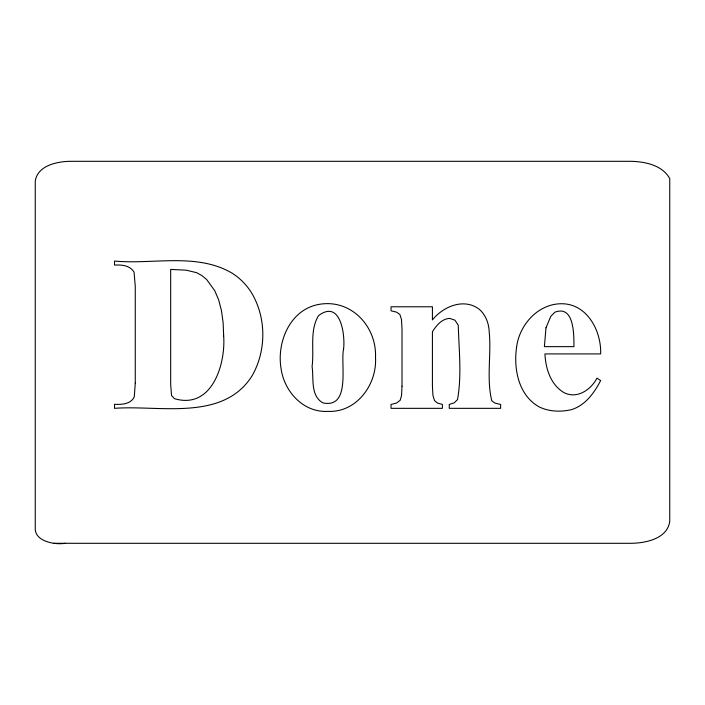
<?xml version="1.0" encoding="UTF-8"?>
<svg xmlns="http://www.w3.org/2000/svg" width="705" height="705" viewBox="0 0 705 705"><rect width="100%" height="100%" fill="white"/><g stroke="black" fill="none" stroke-linecap="round" stroke-linejoin="round"><path stroke-width="1.06" d="M53.941 543.299L630.843 543.299C645.516 543.202 667.221 538.858 669.75 521.497L669.75 178.594C662.321 165.076 645.04 161.639 630.843 161.313L70.051 161.313C56.858 161.542 37.462 165.604 35.25 181.194L35.25 529.94C36.352 538.981 46.856 542.365 54.611 543.414A42.282 42.282 0 0 0 65.512 543.299M343.573 349.142C340.268 363.383 351.31 408.909 322.881 402.872C310.165 395.655 313.91 378.426 312.077 366.406C314.386 349.733 309.372 330.768 318.537 315.637C340.612 299.008 345.318 334.954 343.573 349.142M223.67 336.003C225.697 364.626 211.764 409.781 174.47 398.669L171.535 395.514L170.672 384.331L170.672 269.425L186.226 270.182L196.625 272.676L201.912 275.602L206.697 279.577L214.761 290.707L218.656 299.889L221.44 310.5L223.115 322.537L223.67 336.003M402.009 386.173L401.542 395.575L400.158 400.299L396.518 403.066L391.037 404.423L391.037 408.336L442.405 408.336L442.405 404.423L437.558 403.093L434.536 400.625L432.949 395.487L432.421 386.173L432.421 331.764C436.342 325.507 441.797 318.748 449.79 318.404L454.954 320.193L458.268 325.243C458.929 349.892 461.898 375.333 457.501 399.647L454.196 402.846L449.252 404.423L449.252 408.336L500.621 408.336L500.621 404.423L495.042 403.137L491.773 400.784C486.327 378.444 491.447 354.73 489.217 331.896C488.829 323.357 485.807 314.932 479.224 309.231C463.978 297.695 443.207 306.428 432.421 319.929L432.421 306.781L391.037 306.781L391.037 310.799L396.615 312.156L399.885 314.492L401.48 319.488L402.009 328.83L402.009 386.173M375.509 357.611C377.105 384.489 356.589 412.777 327.931 411.376C303.37 412.813 284.08 391.434 281.031 368.318C276.712 342.542 289.623 310.782 317.171 304.754C349.883 297.616 376.902 325.595 375.509 357.611M135.263 383.132L134.285 396.818C130.804 404.317 121.665 404.617 114.518 404.317L114.518 408.336C158.942 404.89 223.168 421.995 252.152 375.695C266.111 351.213 266.419 319.506 252.725 294.84A61.555 61.555 0 0 0 232.148 273.188C196.854 252.399 153.029 264.657 114.518 261.062L114.518 265.08C121.718 264.692 129.905 265.274 134.065 272.139L135.263 286.256L135.263 383.132M516.58 347.186C513.434 369.006 518.527 395.558 539.422 407.032C549.512 411.79 560.88 412.09 571.623 409.623C585.494 405.146 594.236 392.932 600.651 380.533L596.959 378.136C590.975 389.847 576.91 399.347 563.938 392.614C550.587 384.613 545.626 368.644 544.939 353.919L600.651 353.919C601.462 331.068 587.23 303.74 561.665 303.74C538.109 303.67 519.365 324.767 516.58 347.186M545.996 327.799L544.392 346.64L573.932 346.64C573.923 335.483 574.469 304.727 554.897 312.183L550.799 316.342L545.996 327.799"/></g></svg>
